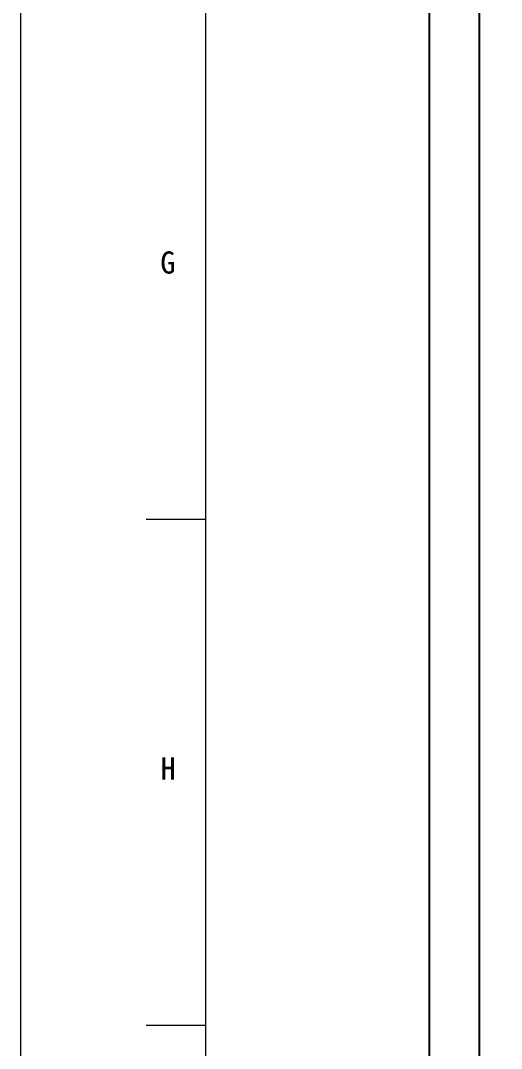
# Model space of a CAD drawing. Header units: millimetres. Extents: x 8160 to 405605, y -30951 to 80400.
# Drawn here: x 24423 to 27023, y 8794 to 14352 of the extents above; entities that cross this region are included whole.
import ezdxf

# ---------------------------------------------------------------- set-up
doc = ezdxf.new("R2010")
doc.units = ezdxf.units.MM
doc.layers.get('0').update_dxf_attribs({"lineweight": 13})
doc.layers.get('Defpoints').update_dxf_attribs({"lineweight": 13})
doc.layers.add('DIM', color=7, linetype='Continuous', lineweight=13)
doc.styles.add('HZDX', font='tcc_simp.shx', dxfattribs={"width": 0.8, "height": 80, "bigfont": 'hzdx.shx'})
doc.styles.add('图签', font='SimSun.ttf', dxfattribs={"height": 3})
doc.dimstyles.new('uni', dxfattribs={"dimtxt": 90, "dimasz": 70, "dimexe": 5, "dimexo": 0.625, "dimgap": 10, "dimtad": 1, "dimdec": 0, "dimdsep": 46, "dimtxsty": 'HZDX', "dimcen": 2.5, "dimadec": 0, "dimazin": 0, "dimtfac": 1, "dimtdec": 0, "dimtmove": 0, "dimatfit": 3, "dimfxl": 0, "dimarcsym": 0})

# ---------------------------------------------------------------- blocks, each defined once
blk = doc.blocks.new('*D38')
at = {"layer": 'Defpoints', "color": 0}
for p in [(26904.3, 27439.1), (28959.7, 27439.1), (28937.6, 7583.5)]:
    blk.add_point(p, dxfattribs=at)
at = {"layer": 'DIM', "color": 0, "lineweight": -2}
for p, q in [((28959.1, 27439.1), (26899.3, 27439.1)), ((26904.3, 7583.5), (26904.3, 27369.1))]:
    blk.add_line(p, q, dxfattribs=at)
at = {"layer": 'DIM', "color": 0}
blk.add_solid([(26892.7, 27369.1), (26916, 27369.1), (26904.3, 27439.1)], dxfattribs=at)
at = {"layer": 'DIM', "color": 0, "insert": (26854.3, 17476.3), "char_height": 80, "attachment_point": 5, "rotation": 90, "style": 'HZDX'}
blk.add_mtext('23120   S=8', dxfattribs=at)
blk = doc.blocks.new('_None')
blk = doc.blocks.new('*D86')
at = {"layer": 'Defpoints', "color": 0}
for p in [(29545.2, 29694), (26632.1, 7564.1), (28947, 7564.1)]:
    blk.add_point(p, dxfattribs=at)
at = {"layer": 'DIM', "color": 0, "lineweight": -2}
for p, q in [((29544.6, 29694), (26627.1, 29694)), ((26632.1, 29624), (26632.1, 7564.1))]:
    blk.add_line(p, q, dxfattribs=at)
at = {"layer": 'DIM', "color": 0}
blk.add_solid([(26620.4, 29624), (26643.7, 29624), (26632.1, 29694)], dxfattribs=at)
at = {"layer": 'DIM', "color": 0, "insert": (26582.1, 18594.1), "char_height": 80, "attachment_point": 5, "rotation": 90, "style": 'HZDX'}
blk.add_mtext('41103', dxfattribs=at)

msp = doc.modelspace()

# ---------------------------------------------------------------- linework, layer by layer
at = {"color": 7}
for p, q in [((24423.1, 31211), (24423.1, -2429)), ((25423.1, 30811), (25423.1, -2029)), ((25423.1, 11654.2), (25103.1, 11654.2)), ((25423.1, 8917.4), (25103.1, 8917.4))]:
    msp.add_line(p, q, dxfattribs=at)

# ---------------------------------------------------------------- texts
at = {"color": 7, "style": '图签'}
for s, p in [('G', (25178.4, 12983.8)), ('H', (25180.4, 10247))]:
    msp.add_text(s, height=120, dxfattribs=at).set_placement(p)

# ---------------------------------------------------------------- dimensions: what is measured, and where the dimension line sits
at = {"layer": 'DIM', "color": 7}
for base, p1, p2, text, override, picture, middle in [((26632.1, 7564.1), (29545.2, 29694), (28947, 7564.1), '41103', {"dimblk2": 'None', "dimsah": 1, "dimse2": 1}, '*D86', (26582.1, 18594.1)), ((26904.3, 27439.1), (28937.6, 7583.5), (28959.7, 27439.1), '23120   S=8', {"dimblk1": 'None', "dimsah": 1, "dimse1": 1}, '*D38', (26854.3, 17476.3))]:
    dim = msp.add_linear_dim(base=base, p1=p1, p2=p2, angle=90, text=text, dimstyle='uni', override=override, dxfattribs=at)
    dim.commit()
    dim.dimension.update_dxf_attribs({"geometry": picture, "text_midpoint": middle})

doc.saveas('drawing.dxf')
